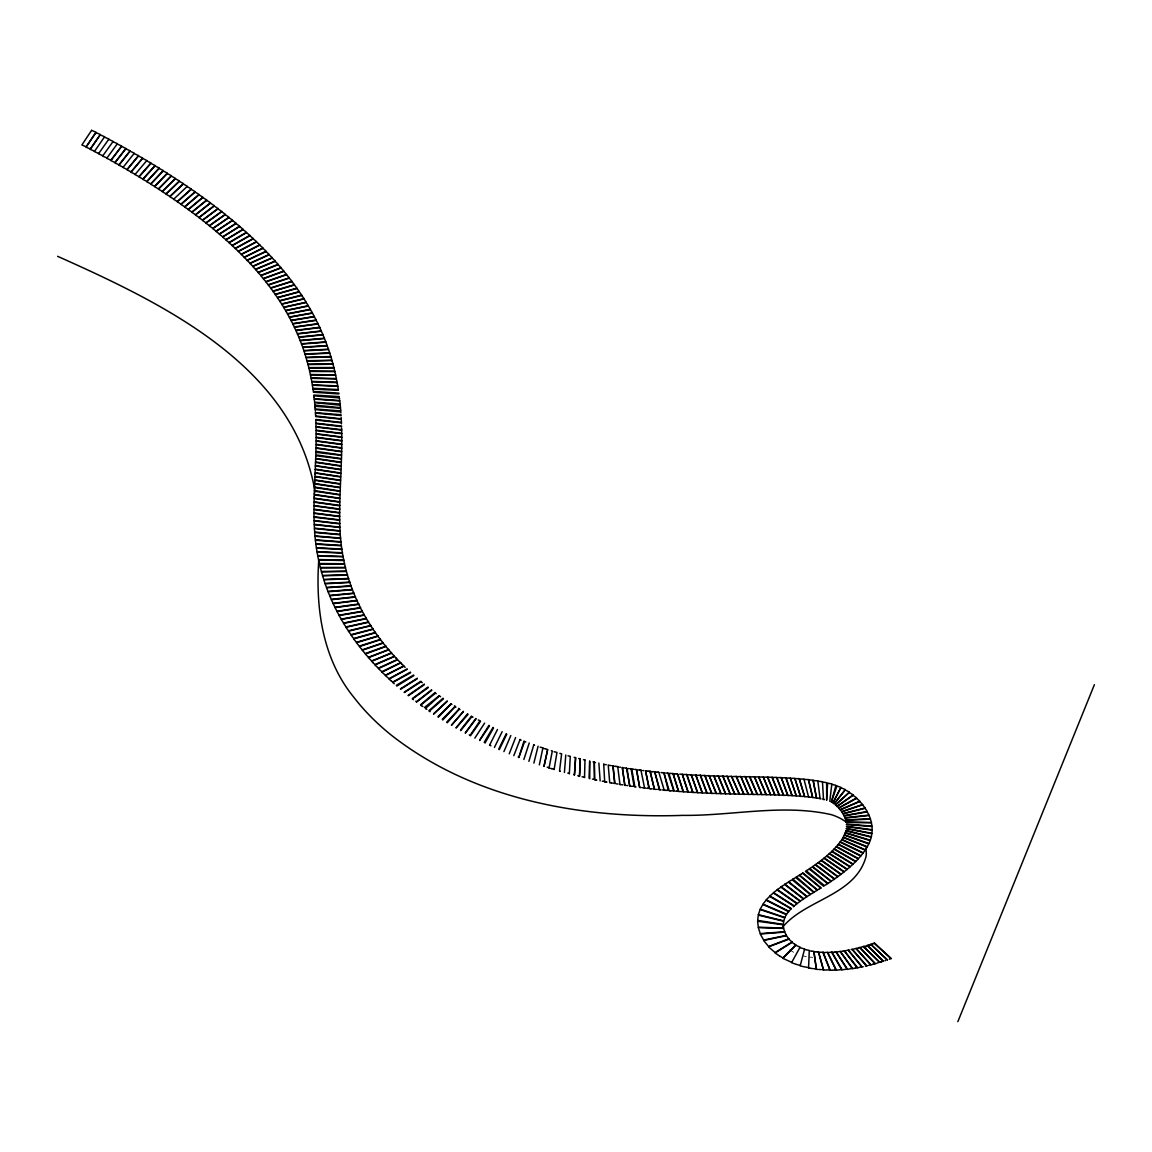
<?xml version="1.0" encoding="UTF-8"?>
<svg xmlns="http://www.w3.org/2000/svg" width="1152" height="1152" viewBox="0 0 1152 1152"><rect width="100%" height="100%" fill="white"/><g stroke="black" fill="none" stroke-linecap="round" stroke-linejoin="round"><path stroke-width="0.75" stroke-dasharray="5 3.75" d="M809.294 957.11L812.678 957.37M803.304 955.987L806.299 956.549M793.57 952.243A25.128 16.344 14.4 0 1 789.782 949.81"/><path stroke-width="1.5" d="M318.715 560.88L319.435 563.515L344.606 563.746L343.742 560.549L318.47 559.915L318.715 560.88C315.518 608.702 322.718 659.477 354.096 697.608A230.818 150.206 14.4 0 0 391.19 735.062C473.141 799.33 580.853 818.914 682.79 815.371C732.197 815.962 782.698 803.563 831.528 814.709A38.146 24.826 14.4 0 1 841.061 818.755L846.605 822.168M584.525 777.571L584.986 759.931M826.574 800.338L827.64 783.173M826.675 799.949L826.632 782.626M579.47 776.376L580.205 759.168M574.402 775.123L575.539 757.987M575.64 757.613L574.502 774.749L573.61 774.59M569.333 773.827L570.283 756.245M561.629 753.754L559.512 771.106M554.112 769.565L556.978 752.371M549.043 768.038L552.326 750.931L551.29 750.701M543.974 766.454L547.589 749.822M544.075 766.066L547.69 749.448M533.866 763.099L538.085 746.208M528.883 761.342L533.837 744.653M831.398 801.734L835.934 785.347M831.298 802.123L836.928 786.024M845.626 831.802L845.352 832.55L870.307 840.226L871.013 838.066L871.243 837.202L845.899 830.837M529.243 742.954L523.858 759.514M518.774 757.613L524.592 741.586M513.792 755.669L520.142 739.397M957.859 1021.651L1094.4 684.677M515.606 737.539L509.227 753.811M503.899 751.622L510.826 735.523M785.232 916.762L784.886 917.482L760.219 909.13L762.854 904.522L786.485 914.688L785.664 915.97M502.171 731.65L494.41 747.461M832.982 802.656L840.96 787.349L837.547 786.211M832.882 803.03L840.874 787.723L845.294 789.552L834.25 803.606M479.693 740.131L488.966 725.328M479.592 740.52L489.427 725.933M782.654 927.115C805.882 899.136 855.533 895.637 866.102 856.368A56.246 36.605 14.4 0 0 865.742 848.203M474.826 738.13L484.632 723.11M465.379 733.176L475.949 718.92M460.699 730.613L471.902 716.645M834.149 803.981L845.208 789.941L849.37 792.101L835.589 804.73M787.565 912.974L786.643 914.213L762.941 904.147L766.109 900.187L788.659 911.707L788.098 912.341M456.178 727.632L467.611 713.765M456.077 728.006L468.043 714.398M451.584 724.968L463.45 711.317M451.483 725.342L463.349 711.691M789.336 910.699L788.789 911.275L766.21 899.798L769.68 896.371L791.208 908.899L790.027 910.022M438.077 716.645L451.224 703.656M433.67 713.75L447.25 701.006M433.584 714.139L447.149 701.395M439.43 695.578L424.469 707.501M439.344 695.966L425.462 708.538M793.325 906.826L794.03 906.264L773.41 893.002L769.81 895.968L791.309 908.525M416.477 702.086L431.741 690.35M794.851 905.357L794.174 905.861L773.496 892.613L777.182 889.963L797.069 903.773L795.629 904.781M412.445 698.558L427.997 687.024M408.283 695.75L424.426 684.605M404.381 692.122L420.869 681.221M404.28 692.51L421.056 681.811M400.45 688.838L417.341 678.226M413.827 675.605L396.792 686.117M410.458 672.106L392.789 682.114L390.874 680.602M829.296 882.547L828.36 883.066M829.498 882.432L831.139 881.496L812.376 866.966L810.23 868.19M809.755 868.464L827.842 883.354M407.131 668.981L389.074 678.686L385.33 675.605L403.776 666.216L405.187 667.382M407.03 669.37L388.973 679.075L390.816 680.558M805.464 871.459L823.68 886.277M802.67 873.259L801.691 873.778M820.685 888.206L819.778 888.682M820.786 888.149L802.728 873.245M801.274 874.008L799.387 874.987L817.445 889.906L819.36 888.898M873.072 943.474L872.294 943.805M890.136 958.867L889.301 959.227M870.941 944.395L887.285 960.091M870.581 944.208L887.328 959.746M869.486 944.654L868.046 945.259M885.629 960.451L884.909 960.754M863.842 947.563L874.238 943.286L891.086 958.795M867.24 945.576L883.296 961.402M882.432 961.416L881.28 961.877M865.296 946.008L863.482 946.714L879.984 962.381M881.15 961.92L880.171 962.294M861.624 947.074L863.582 946.339L879.365 962.266L877.09 963.115M860.832 947.376L859.838 947.722L875.131 963.835L876.139 963.475M874.224 963.821L875.232 963.461L859.882 947.362L858.528 947.851M873.994 963.907L873.101 964.21M858.168 947.981L856.08 948.686L870.883 964.973L873.072 964.224M870.811 964.642L856.109 948.326L854.165 948.974M869.731 965.002L868.766 965.318M853.358 949.234L852.192 949.594L866.506 966.038L867.845 965.606M851.17 949.565L852.278 949.219L866.606 965.65L865.354 966.038M849.485 950.054L848.347 950.386L861.97 967.018L863.179 966.672M861.955 966.672L848.376 950.026L844.358 951.091L857.275 967.925L861.192 966.888M843.322 950.99L844.387 950.731L857.376 967.536L855.49 968.011M842.486 951.192L840.283 951.696L852.365 968.717L854.899 968.141M851.098 968.63L852.466 968.342L840.326 951.336L836.136 952.171L847.238 969.394L850.378 968.789M835.085 951.998L836.165 951.811L847.339 969.005L846.072 969.235M834.509 952.099L831.816 952.517L841.838 969.898L845.309 969.365M826.445 952.387L827.568 952.286L836.208 969.84L834.696 969.984M825.797 952.445L824.774 952.517M833.933 970.042L832.378 970.157M824.17 952.56L823.018 952.618L830.002 970.286L831.6 970.2M679.752 774.187L682.301 774.158L688.147 791.87L683.28 791.914L677.851 774.216M677.146 773.842L675.475 773.842M677.29 773.842L683.366 791.539L681.077 791.554M674.957 773.842L673.862 773.856M680.472 791.554L679.32 791.568M672.797 773.482L670.248 773.467M678.499 791.179L676.829 791.179M676.67 791.179L675.518 791.179M670.09 773.467L669.226 773.467M667.93 773.078L673.776 790.79L672.48 790.79M668.923 773.467L674.136 791.179M667.786 773.078L665.582 773.064M671.702 790.79L670.622 790.776M670.478 790.776L669.398 790.762M668.261 790.373L663.998 772.675M669.24 790.762L663.898 773.05M663.192 772.661L662.314 772.646M667.958 790.373L667.037 790.358M662.026 772.646L661.003 772.632M803.822 779.443L808.531 779.558L812.707 797.242L808.632 797.155L803.923 779.069L799.243 779.026L804.571 796.738L808.733 796.766M665.798 790.33L666.878 790.358M665.64 790.33L664.402 790.315M846.245 822.024L871.474 822.442L870.379 819.144L845.669 820.253L846.101 821.52M846.144 822.398L871.373 822.816L872.05 826.099L846.518 824.155M658.814 772.214L664.258 790.315M658.67 772.214L657.864 772.186M663.35 789.912L662.342 789.898M657.576 772.186L655.963 772.157M655.805 772.142L654.782 772.128M660.946 789.869L659.938 789.84M659.794 789.84L654.71 772.128M654.293 771.725L652.234 771.667M657.72 789.394L659.261 789.437L654.811 771.739M817.402 951.912L818.568 951.941L823.507 969.653L821.75 969.61M651.211 771.638L652.09 771.667M656.395 789.365L654.379 789.307L650.102 771.61L651.053 771.638M650.131 771.221L654.394 788.918L653.227 788.875M650.045 771.221L649.094 771.192M648.72 771.178L646.963 771.12M651.974 788.832L650.894 788.789M816.811 951.898L815.659 951.854M820.742 969.581L819.043 969.509M646.805 771.106L645.552 771.062L649.411 788.746L650.736 788.789M648.878 788.328L645.581 770.674M647.784 788.285L648.72 788.328M643.81 770.602L642.931 770.573M647.626 788.285L646.69 788.242M641.736 770.515L640.93 770.472M645.437 788.184L644.587 788.141L640.958 770.098L639.922 770.04M643.421 787.709L644.443 787.752M639.778 770.04L637.848 769.939M643.349 787.694L642.413 787.651M641.146 787.594L640.282 787.55M636.739 769.882L639.576 787.507M313.373 392.213L338.875 393.926M635.731 769.435L634.982 769.392M633.802 769.32L632.981 769.277M631.944 769.219L632.837 769.262M635.976 786.917L635.04 786.859M818.122 969.451L816.379 969.322L813.845 951.725L815.026 951.811M631.08 768.773L634.104 786.413M814.824 780.624L813.125 780.523L816.437 798.178L817.877 798.264M631.8 769.205L634.882 786.845M630.936 768.758L630.115 768.715M815.429 780.667L817.805 780.84L820.094 798.811L821.002 798.883M818.338 798.293L820.08 798.422M632.923 786.326L631.829 786.254M629.006 768.643L628.186 768.586M630.878 786.197L630 786.139M339.84 400.565L314.309 398.736L314.093 397.382M314.222 399.11L339.739 400.939L340.128 403.603M626.429 768.067L629.784 785.736M627.077 768.499L629.683 786.11M626.141 768.053L625.392 767.995M627.725 785.578L626.774 785.506M624.283 767.909L623.462 767.851M846.418 824.53L871.949 826.488L872.222 829.742L846.562 826.272M625.824 785.434L624.96 785.362M624.802 785.362L622.282 767.75M816.336 968.933L813.946 951.35M817.704 781.214L822.47 781.675L823.507 799.531L824.342 799.632M620.582 767.232L619.848 767.174M622.915 784.814L622.123 784.742M621.331 784.685L620.136 784.584M618.725 767.074L617.99 767.016M617.645 766.584L616.666 766.498M619.978 784.57L617.717 766.598M815.443 968.861L813.427 968.659M616.522 766.498L615.326 766.382M813.341 951.293L812.232 951.192M618.091 784.008L616.262 783.835M615.182 766.368L613.469 766.21M341.006 415.555L315.403 413.05L315.504 414.029M612.533 765.72L611.784 765.648M614.29 783.259L613.483 783.187M610.733 765.547L609.984 765.475M612.36 783.072L611.568 782.986M315.605 416.549L341.222 419.198L341.294 420.005M609.84 765.461L609.091 765.374M611.395 782.971L610.603 782.885M608.213 764.899L609.725 782.798M822.816 799.056L823.608 799.142M341.482 422.453L315.835 419.472M315.763 420.048L341.395 422.827L341.467 423.85M606.269 764.683L605.376 764.582M606.946 782.107L605.981 781.992M341.626 426.082L315.979 423.173L315.85 421.214M822.37 782.064L825.955 782.525M604.642 764.51L603.893 764.424M605.822 781.978L605.016 781.891M604.714 781.459L603.59 781.33M603.115 781.272L602.309 781.186M811.555 951.106L810.432 950.962M812.448 968.544L810.274 968.27M598.867 763.042L600.149 780.912M595.44 762.595L594.317 762.451M596.722 780.091L596.002 779.99M595.843 779.976L595.037 779.875M594.259 762.048L593.078 761.89M594.245 779.371L594.346 762.062M594.878 779.846L594.245 762.437M593.28 779.242L592.488 779.126M846.461 826.661L872.122 830.117L871.992 833.328L846.389 828.374M589.709 761.414L589.752 778.752M589.046 778.248L589.666 761.026M809.87 968.213L808.574 968.011L809.266 950.4L806.285 949.824M584.626 777.197L583.747 777.067M584.842 759.902L583.488 759.701M582.782 776.909L582.048 776.794M808.546 967.608L803.405 966.629M580.234 758.779L579.571 776.002L578.678 775.858M580.162 758.765L578.664 758.52M578.52 775.829L577.786 775.714M828.245 783.274L831.816 783.95L829.8 801.331M575.482 757.584L574.142 757.354M569.347 773.424L567.806 773.136M569.318 756.072L567.979 755.813M846.288 828.749L871.891 833.702L871.344 836.77L845.986 830.448M565.776 754.992L564.422 772.488M560.39 771.293L559.67 771.149M560.88 753.595L559.843 753.379M831.787 784.354L835.272 785.16M554.213 769.19L553.478 769.032M556.157 752.198L554.083 751.738M553.32 769.003L551.866 768.672M551.707 768.643L550.973 768.485M550.094 768.283L549.115 768.053M802.814 966.499L800.179 965.851L804.614 949.032L802.858 948.528M548.496 767.506L547.2 767.218M805.622 949.68L804.514 949.406M546.883 749.246L545.616 748.944M544.81 748.742L543.038 748.296M542.909 747.864L539.323 764.899M542.03 747.634L540.115 747.144M800.28 965.477L796.493 964.397M534.542 745.258L533.808 745.056M525.816 741.946L524.664 741.6M524.03 740.995L518.875 757.238L518.155 757.022M521.122 740.117L520.114 739.8M802.21 948.326L799.992 947.549M795.902 964.21L791.539 962.698L800.093 947.174L795.816 945.245L782.87 958.334L791.568 962.28M506.347 733.565L498.773 749.03M506.808 734.141L499.291 749.621M490.939 745.762L489.701 745.301M497.462 729.49L489.542 745.243M485.006 743.083L493.517 727.978M493.056 727.373L484.186 742.349M104.515 137.131L108.907 139.046L98.496 153.806L102.715 155.678M94.464 151.2L90.216 149.357L100.224 134.856L104.616 136.757L94.363 151.574L98.597 153.432M480.038 720.734L470.174 735.293L469.282 734.904M480.499 721.354L470.376 735.811M479.362 720.432L478.267 719.942M108.806 139.421L113.17 141.365L102.614 156.053L106.819 157.925M113.069 141.739L117.432 143.683L106.718 158.314L110.909 160.214L121.68 146.03L117.331 144.072M475.906 718.474L465.322 732.73M57.6 256.306C162.36 303.134 293.803 365.674 315.101 491.933M472.997 717.149L472.046 716.717M471.528 716.054L460.498 730.094M134.222 153.576L138.514 155.606L127.08 169.474L122.976 167.515L134.323 153.187L130.032 151.171L118.93 165.182L123.062 167.126M146.75 160.891L150.984 162.994L139.018 176.602L134.971 174.586L146.837 160.517L142.589 158.429L130.982 172.21L135.058 174.211M460.022 709.589L459.23 709.186L447.235 722.765M446.746 722.088L459.331 708.811L458.539 708.408M455.933 707.054L455.155 706.637L442.728 720M442.253 719.323L455.256 706.262L454.478 705.845M451.901 704.462L451.138 704.045L438.264 717.178M187.272 186.653L191.29 188.971L177.365 201.514L173.563 199.325L187.358 186.278L183.312 183.974L169.819 196.762L173.65 198.936M430.056 711.691L429.221 711.202L443.477 698.846M443.074 698.17L429.048 710.654M426.83 709.358L426.01 708.869M440.582 696.701L439.834 696.254M794.405 944.006L795.859 944.827L782.971 957.946L779.774 956.131M779.587 956.016L775.08 952.992L791.986 942.394L793.858 943.661M422.842 706.507L422.021 706.018M436.248 693.634L435.514 693.173L420.667 705.168L421.488 705.672M420.638 704.707L435.125 692.496M431.597 689.818L416.578 701.698L415.786 701.194M413.41 699.638L412.358 698.947L428.256 687.643M424.354 684.101L408.254 695.275M422.266 682.661L421.171 681.898M417.355 678.686L400.478 689.314M413.64 675.014L396.331 685.31M394.258 683.726L392.688 682.502L410.63 672.696M802.829 872.856L820.93 887.731M402.221 664.43L403.877 665.827L385.43 675.23L381.83 672.149L400.579 663.019L402.019 664.258M874.339 942.912L891.173 958.406M395.986 657.965L397.57 659.405L378.389 668.16L376.632 666.562M395.842 657.835L394.43 656.525L374.904 664.949L376.474 666.418M373.392 663.048L374.99 664.574L394.531 656.15L391.464 653.227L371.592 661.32L373.277 662.947M867.226 945.245L883.397 961.027M673.157 773.467L678.586 791.179M673.07 773.856L678.485 791.568M338.357 390.312L312.941 389.117M313.056 389.65L313.272 390.773M636.322 769.464L639.677 787.118M338.89 393.134L313.402 391.45M339.35 396.59L313.877 395.064M313.848 395.827L339.408 397.901M313.906 396.216L314.035 396.994M339.48 398.304L339.61 399.125M314.28 399.499L314.669 402.206L340.186 404.021M622.368 767.376L624.816 784.973M340.214 405.216L314.582 402.595L314.87 404.726M340.258 405.634L340.488 407.261M783.389 926.525L783.662 928.066L758.333 927.216L757.598 921.254L783.259 924.797L783.288 925.603M314.914 405.115L340.531 407.678M314.914 406.267L340.459 408.254L340.589 409.277M314.971 406.656L315.058 407.434M340.646 409.694L340.733 410.501M315.101 407.822L315.202 408.6M340.79 410.918L315.245 408.989M340.877 412.934L340.762 411.912L315.173 409.565L315.274 410.53M613.051 765.778L614.837 783.317M612.95 766.152L614.736 783.691M315.418 411.898L315.504 412.675L341.064 414.763M315.533 414.418L315.648 415.584M341.179 417.384L341.309 418.81L315.677 415.973M341.352 420.826L341.453 422.05M341.539 426.672L315.878 423.547L316.08 426.672L341.726 429.71L341.626 428.083M603.691 764.006L604.699 781.848M314.194 496.987L314.194 498.125L339.869 501.811L339.869 498.586L314.208 494.827L314.194 496.987M315.85 452.318L315.85 454.882L341.51 458.626L341.525 455.4L315.85 452.318M757.685 920.419L783.36 924.408L783.677 921.24L758.275 915.134L757.685 920.318M315.749 455.659L315.734 458.438L341.395 462.226L341.41 459.014L315.749 455.659M314.309 493.474L314.309 494.453L339.97 498.211L339.998 494.986L314.323 491.184L314.309 493.474M314.424 490.594L340.085 494.611L340.128 491.386L314.467 487.541L314.424 490.594M315.634 458.813L315.605 461.995L341.266 465.826L341.294 462.614L315.634 458.813M314.568 487.051L340.229 491.011L340.272 487.786L314.611 483.912L314.568 487.051M315.504 462.384L315.461 465.566L341.122 469.426L341.165 466.214L315.504 462.384M315.36 465.941L315.317 469.138L340.978 473.026L341.035 469.814L315.36 465.941M314.726 481.954L314.698 483.523L340.373 487.397L340.416 484.186L314.755 480.298L314.726 481.954M314.914 476.698L314.856 479.909L340.517 483.811L340.574 480.6L314.914 476.698M315.043 474.25L315.014 476.309L340.675 480.211L340.733 477L315.072 473.098L315.043 474.25M315.216 469.512L315.158 472.723L340.834 476.626L340.877 473.4L315.216 469.512M758.39 914.659L783.778 920.866L784.786 917.87L760.133 909.504L758.419 914.486M845.251 832.968L870.206 840.614L868.954 843.48L844.445 834.811L845.222 833.054M844.344 835.186L868.824 843.912L867.283 846.691L843.278 837.101L844.301 835.286M843.178 837.49L867.154 847.109L865.339 849.83L841.867 839.434L843.12 837.576M91.598 130.349L81.878 144.979L86.155 146.779L96.019 132.206L91.598 130.349M95.918 132.595L86.054 147.168L90.317 148.982L100.325 134.467L95.918 132.595M841.766 839.822L840.24 841.781L863.208 852.826L865.238 850.205L841.766 839.822M121.579 146.419L110.808 160.589L114.97 162.504L125.899 148.406L121.579 146.419M125.813 148.781L114.883 162.878L119.03 164.808L130.118 150.782L125.813 148.781M138.413 155.995L126.994 169.862L131.083 171.835L142.69 158.054L138.485 156.024M840.139 842.17L863.107 853.214L860.918 855.706L838.411 844.142L840.067 842.256M150.883 163.368L138.931 176.976L142.963 179.006L155.102 165.499L150.883 163.368M155.002 165.874L142.862 179.395L146.88 181.44L159.206 168.019L155.002 165.874M159.106 168.394L146.779 181.814L150.768 183.874L163.282 170.554L159.106 168.394M838.31 844.517L860.789 856.123L858.442 858.542L836.395 846.49L838.224 844.618M163.181 170.942L150.667 184.262L154.642 186.336L167.342 173.117L163.181 170.942M167.256 173.506L154.555 186.725L158.515 188.842L171.418 175.723L167.256 173.506M171.317 176.098L158.414 189.216L162.346 191.333L175.435 178.33L171.317 176.098M175.334 178.704L162.245 191.707L166.133 193.853L179.438 180.95L175.334 178.704M836.294 846.878L858.298 858.96L855.778 861.322L834.206 848.822L836.208 846.965M179.338 181.325L166.046 194.227L169.906 196.387L183.413 183.6L179.338 181.325M849.269 792.49L835.488 805.104L837.187 806.17L853.157 794.909L849.269 792.49M191.189 189.346L177.278 201.888L181.066 204.106L195.192 191.678L191.189 189.346M834.12 849.211L831.888 851.141L853.027 864.014L855.677 861.71L834.077 849.24M195.091 192.067L180.965 204.48L184.723 206.726L199.066 194.429L195.091 192.067M198.979 194.803L184.622 207.101L188.352 209.347L202.925 197.194L198.979 194.803M831.787 851.53L829.454 853.402L850.162 866.621L852.926 864.389L831.744 851.558M202.824 197.568L188.251 209.736L191.938 211.997L206.741 199.987L202.939 197.64M206.64 200.362L191.851 212.386L195.509 214.675L210.528 202.795L206.64 200.362M210.427 203.17L195.408 215.05L199.037 217.368L214.286 205.632L210.427 203.17M829.325 853.819L826.877 855.677L847.21 869.17L850.075 866.995L829.325 853.819M214.2 206.006L198.936 217.742L202.536 220.075L218.016 208.498L214.258 206.05M217.915 208.872L202.435 220.45L205.992 222.797L221.717 211.378L217.915 208.872M826.747 856.08L824.227 857.88L844.157 871.661L847.109 869.558L826.704 856.109M221.616 211.752L205.891 223.186L209.419 225.547L225.374 214.286L221.616 211.752M225.274 214.661L209.318 225.936L212.803 228.326L229.003 217.224L225.331 214.704M853.056 795.298L837.086 806.544L838.8 807.811L856.642 797.947L853.056 795.298M824.054 858.312L821.362 860.141L841.032 874.094L844.056 872.05L824.054 858.312M228.902 217.598L212.702 228.701L216.144 231.12L232.589 220.19L229.018 217.685M777.341 889.531L797.17 903.398L800.251 901.382L780.984 887.17L777.398 889.502M232.488 220.565L216.043 231.494L219.442 233.928L236.131 223.171L232.488 220.565M821.131 860.616L818.525 862.301L837.835 876.485L840.931 874.483L821.218 860.558M236.03 223.546L219.341 234.302L222.71 236.75L239.645 226.181L236.03 223.546M818.381 862.704L815.515 864.475L834.566 878.818L837.734 876.859L818.381 862.704M239.544 226.555L222.61 237.139L225.922 239.602L243.115 229.219L239.544 226.555M781.128 886.752L800.352 900.994L803.563 899.064L784.742 884.578L781.243 886.68M792.086 942.005L775.123 952.574L768.514 946.872L788.818 939.197L792.086 942.005M243.014 229.594L225.821 239.976L229.104 242.467L246.542 232.272L243.072 229.637M815.414 864.85L812.578 866.534L831.226 881.107L834.466 879.206L815.371 864.878M246.442 232.661L229.003 242.856L232.229 245.362L249.926 235.368L246.499 232.704M784.901 884.16L803.65 898.69L806.947 896.818L788.472 882.13L785.016 884.102M249.826 235.742L232.142 245.75L235.325 248.27L253.267 238.478L249.826 235.742M809.28 869.054L806.155 870.754L824.4 885.557L827.741 883.728L809.28 869.054M788.63 881.726L807.034 896.443L810.389 894.614L792.158 879.797L788.63 881.726M856.555 798.322L838.699 808.2L840.341 809.611L859.824 801.144L856.598 798.365M253.166 238.853L235.224 248.659L238.363 251.208L256.565 241.618L253.166 238.853M792.864 879.091L810.475 894.24L813.859 892.44L795.758 877.55L792.864 879.091M256.464 241.992L238.262 251.582L241.344 254.16L259.805 244.786L256.464 241.992M796.406 876.888L813.96 892.066L817.344 890.28L799.286 875.376L796.406 876.888M259.704 245.16L241.243 254.534L244.282 257.126L263.002 247.968L259.762 245.203M262.901 248.357L244.181 257.501L247.176 260.122L266.141 251.179L262.958 248.4M400.68 662.63L381.874 671.717L378.346 668.592L397.469 659.794L400.68 662.63M266.054 251.568L247.075 260.496L250.027 263.131L269.251 254.434L266.054 251.568M269.15 254.822L249.926 263.52L252.806 266.17L272.29 257.702L269.15 254.822M272.189 258.077L252.706 266.544L255.528 269.208L275.27 260.986L272.189 258.077M859.723 801.518L840.24 809.986L841.781 811.526L862.675 804.485L859.723 801.518M275.184 261.374L255.442 269.597L258.206 272.275L278.208 264.298L275.184 261.374M391.565 652.853L371.678 660.946L368.366 657.662L388.584 649.901L391.565 652.853M278.107 264.672L258.106 272.664L260.827 275.357L281.074 267.638L278.107 264.672M388.67 649.526L368.453 657.288L365.285 654.019L385.776 646.546L388.67 649.526M280.973 268.013L260.726 275.746L263.39 278.467L283.882 270.994L281.059 268.099M788.918 938.808L768.614 946.483L763.589 940.464L786.355 935.726L788.918 938.808M283.781 271.368L263.29 278.842L265.882 281.578L286.618 274.363L283.91 271.512M385.877 646.171L365.328 653.587L362.189 650.246L383.054 643.162L385.877 646.171M286.531 274.752L265.781 281.966L268.33 284.717L289.31 277.762L286.531 274.752M383.155 642.773L362.29 649.858L359.323 646.589L380.405 639.749L383.155 642.773M862.574 804.859L841.68 811.915L843.048 813.542L865.166 807.941L862.574 804.859M289.21 278.15L268.229 285.106L270.706 287.87L291.931 281.189L289.21 278.15M380.506 639.36L359.338 646.099L356.371 642.701L377.856 636.307L380.506 639.36M291.83 281.563L270.605 288.259L273.024 291.053L294.48 284.63L291.83 281.563M294.394 285.019L272.938 291.427L275.285 294.235L296.971 288.101L294.394 285.019M377.942 635.918L356.472 642.312L353.606 638.885L375.379 632.837L377.942 635.918M296.885 288.475L275.184 294.61L277.488 297.432L299.405 291.571L296.885 288.475M375.466 632.462L353.707 638.51L350.986 635.098L372.974 629.352L375.466 632.462M299.304 291.96L277.387 297.821L279.619 300.658L301.752 295.07L299.304 291.96M373.075 628.963L351.043 634.666L348.365 631.195L370.67 625.838L373.075 628.963M865.08 808.315L842.962 813.917L844.157 815.616L867.312 811.483L865.152 808.416M301.651 295.459L279.518 301.032L281.693 303.898L304.042 298.598L301.651 295.459M370.771 625.464L348.466 630.806L345.888 627.307L368.453 622.31L370.771 625.464M303.941 298.973L281.592 304.272L283.694 307.138L306.259 302.126L303.941 298.973M306.158 302.501L283.594 307.526L285.638 310.406L308.405 305.683L306.259 302.659M368.554 621.922L345.989 626.933L343.512 623.405L366.322 618.754L368.554 621.922M308.304 306.058L285.538 310.781L287.525 313.675L310.478 309.24L308.304 306.058M786.456 935.352L763.69 940.075L760.219 933.998L784.598 932.112L786.456 935.352M366.408 618.379L343.598 623.03L341.222 619.474L364.262 615.168L366.408 618.379M310.378 309.614L287.424 314.064L289.325 316.973L312.48 312.826L310.378 309.614M364.363 614.794L341.309 619.099L339.034 615.557L362.304 611.582L364.363 614.794M312.379 313.2L289.238 317.347L291.082 320.27L314.41 316.411L312.379 313.2M867.226 811.872L844.056 815.99L845.064 817.733L869.098 815.098L867.226 811.872M362.39 611.208L339.134 615.168L336.946 611.611L360.418 607.997L362.39 611.208M314.309 316.786L290.981 320.659L292.766 323.582L316.267 320.011L314.309 316.786M360.518 607.608L337.046 611.222L334.958 607.651L358.632 604.382L360.518 607.608M316.166 320.386L292.666 323.971L294.379 326.909L318.053 323.626L316.166 320.386M831.917 952.128L827.539 952.661L836.122 970.214L841.939 969.523L831.917 952.128M317.952 324L294.278 327.298L295.934 330.264L319.766 327.254L317.952 324M358.733 603.994L335.059 607.277L333.072 603.691L356.933 600.754L358.733 603.994M319.666 327.643L295.848 330.638L297.432 333.619L321.408 330.898L319.666 327.643M357.034 600.379L333.158 603.317L331.272 599.717L355.32 597.125L357.034 600.379M321.322 331.272L297.331 333.994L298.858 336.974L322.978 334.541L321.322 331.272M355.406 596.736L331.373 599.342L329.602 595.8L353.779 593.467L355.406 596.736M868.997 815.486L844.963 818.107L845.77 819.878L870.48 818.755L868.997 815.486M322.891 334.915L298.757 337.363L300.226 340.344L324.475 338.184L322.906 334.973M353.88 593.093L329.674 595.368L327.974 591.768L352.339 589.824L353.88 593.093M324.389 338.573L300.125 340.733L301.522 343.728L325.901 341.842L324.403 338.616M352.426 589.435L328.075 591.379L326.462 587.779L350.971 586.166L352.426 589.435M325.814 342.23L301.421 344.102L302.746 347.112L327.254 345.499L325.814 342.23M784.699 931.738L760.306 933.61L758.246 927.59L783.576 928.44L784.699 931.738M327.168 345.888L302.659 347.501L303.926 350.51L328.55 349.171L327.168 345.888M351.072 585.778L326.563 587.405L325.051 583.79L349.69 582.494L351.072 585.778M740.966 776.837L748.325 794.491L752.918 794.189L745.315 776.563L740.966 776.837M749.779 776.635L745.214 776.938L752.818 794.578L757.382 794.275L749.779 776.635M754.243 776.722L749.678 777.024L757.282 794.664L761.818 794.362L754.243 776.722M754.718 777.067L761.717 794.736L766.238 794.448L758.707 776.808L754.718 777.067M736.373 776.39L731.808 776.664L739.267 794.318L743.904 794.03L736.373 776.39M738.562 776.621L736.272 776.765L743.803 794.405L748.426 794.117L740.851 776.477L738.562 776.621M758.678 777.182L766.138 794.837L770.602 794.563L763.186 776.909L758.678 777.182M731.333 776.318L727.33 776.563L734.702 794.218L739.368 793.93L731.333 776.318M763.517 777.269L770.501 794.938L774.936 794.678L767.664 777.024L763.517 777.269M727.07 776.203L722.851 776.448L730.123 794.102L734.803 793.829L727.07 776.203M328.45 349.546L303.826 350.899L305.035 353.923L329.76 352.843L328.45 349.546M722.938 776.059L718.358 776.304L725.515 793.973L730.224 793.714L722.938 776.059M768.571 777.355L767.563 777.413L774.835 795.067L779.256 794.822L772.157 777.168L768.571 777.355M349.79 582.12L325.152 583.416L323.726 579.802L348.494 578.822L349.79 582.12M717.451 775.987L713.866 776.16L720.907 793.829L725.616 793.598L718.459 775.93L717.451 775.987M772.92 777.499L772.056 777.542L779.155 795.211L783.576 794.995L776.664 777.326L772.92 777.499M713.966 775.786L709.373 775.987L716.27 793.67L721.008 793.454L713.966 775.786M823.118 952.243L818.51 952.315L823.406 970.027L830.088 969.912L823.118 952.243M776.779 777.701L783.475 795.384L787.867 795.197L781.171 777.514L776.779 777.701M329.659 353.218L304.934 354.298L306.086 357.322L330.912 356.515L329.659 353.218M709.099 775.627L704.866 775.814L711.605 793.483L716.357 793.296L709.099 775.627M348.595 578.448L323.827 579.427L322.502 575.827L347.386 575.15L348.595 578.448M704.952 775.426L700.344 775.598L706.939 793.296L711.706 793.109L704.952 775.426M781.358 777.888L787.766 795.571L792.115 795.427L785.693 777.73L781.358 777.888M700.445 775.224L695.822 775.368L702.245 793.066L707.026 792.907L700.445 775.224M330.811 356.89L305.986 357.71L307.08 360.749L331.992 360.187L330.811 356.89M695.923 774.994L691.286 775.123L697.522 792.821L702.346 792.691L695.923 774.994M786.24 778.09L792.029 795.802L796.349 795.686L790.229 777.989L786.312 778.09M347.472 574.776L322.589 575.438L321.379 571.896L346.349 571.478L347.472 574.776M691.387 774.734L686.75 774.85L692.798 792.547L697.622 792.432L691.387 774.734M331.891 360.562L306.979 361.123L308.002 364.176L333 363.859L331.891 360.562M790.488 778.363L796.248 796.075L800.539 796.003L794.779 778.291L790.488 778.363M686.851 774.461L682.272 774.533L688.046 792.245L692.899 792.173L686.851 774.461M346.435 571.104L321.451 571.464L320.314 567.864L345.384 567.806L346.435 571.104M332.914 364.234L307.901 364.55L308.88 367.603L333.95 367.531L332.914 364.234M794.894 778.666L800.438 796.378L804.672 796.363L799.344 778.651L794.894 778.666M333.864 367.92L308.779 367.992L309.686 371.045L334.843 371.203L333.864 367.92M345.485 567.418L320.4 567.475L319.378 564.005L344.52 564.12L345.485 567.418M334.742 371.592L309.6 371.419L310.45 374.486L335.664 374.89L334.742 371.592M335.563 375.264L310.349 374.861L311.155 377.928L336.427 378.562L335.563 375.264M343.814 560.074L318.571 559.541L317.707 556.07L342.994 556.776L343.814 560.074M336.341 378.936L311.054 378.317L311.803 381.384L337.133 382.234L336.341 378.936M343.094 556.402L317.779 555.581L316.973 552.067L342.346 553.104L343.094 556.402M337.032 382.608L311.717 381.773L312.408 384.84L337.781 385.906L337.032 382.608M808.502 779.933L812.606 797.63L816.538 797.803L813.154 780.134L808.574 779.947M337.68 386.28L312.307 385.229L312.955 388.31L338.371 389.563L337.68 386.28M342.446 552.73L317.059 551.635L316.354 548.122L341.784 549.446L342.446 552.73M341.87 549.058L316.44 547.69L315.806 544.19L341.28 545.774L341.87 549.058M341.381 545.4L315.893 543.758L315.317 540.216L340.848 542.117L341.381 545.4M340.949 541.728L315.418 539.827L314.928 536.285L340.502 538.445L340.949 541.728M340.589 538.056L315.029 535.896L314.626 532.498L340.214 534.787L340.589 538.056M340.301 534.413L314.712 532.008L314.366 528.538L339.984 531.158L340.301 534.413M340.085 530.77L314.467 528.149L314.179 524.693L339.811 527.515L340.085 530.77M339.912 527.141L314.28 524.318L314.05 520.891L339.696 523.886L339.912 527.141M339.782 523.498L314.15 520.517L313.963 517.219L339.624 520.258L339.782 523.498M341.626 430.099L315.979 427.061L316.138 430.186L341.784 433.339L341.626 430.099M339.71 519.869L314.064 516.73L313.92 513.346L339.581 516.629L339.71 519.869M341.683 433.714L316.037 430.56L316.166 433.699L341.827 436.968L341.683 433.714M341.726 437.342L316.066 434.074L316.166 437.213L341.827 440.582L341.726 437.342M339.682 516.254L314.021 512.957L313.92 509.602L339.581 513.014L339.682 516.254M341.726 440.957L316.066 437.587L316.152 440.741L341.813 444.197L341.726 440.957M339.682 512.64L314.021 509.227L313.949 505.886L339.624 509.4L339.682 512.64M341.712 444.571L316.051 441.115L316.109 444.269L341.77 447.811L341.712 444.672M341.669 448.186L316.008 444.658L316.037 447.811L341.698 451.426L341.669 448.186M339.725 509.026L314.05 505.512L314.021 502.186L339.682 505.8L339.725 509.026M341.611 451.8L315.936 448.186L315.95 451.339L341.611 455.026L341.611 451.8M339.782 505.411L314.107 501.811L314.107 498.499L339.768 502.186L339.782 505.411"/></g></svg>
